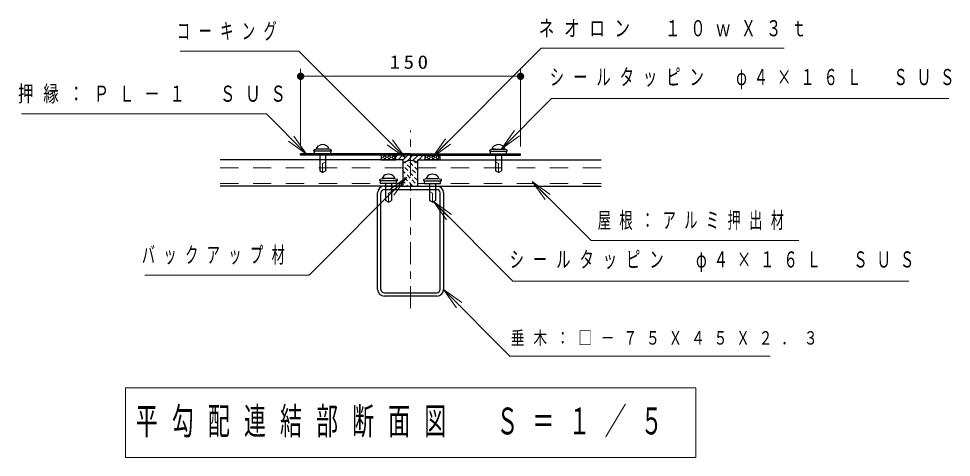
# Model space of a CAD drawing. Units: millimetres on the paper. Extents: x -385 to 224, y -9 to 267.
# Drawn here: x 96.4 to 223.7, y -9 to 50.8 of the extents above; entities that cross this region are included whole.
import ezdxf

# ---------------------------------------------------------------- set-up
doc = ezdxf.new("R2010")
doc.units = ezdxf.units.MM
doc.linetypes.add('USER1', pattern=[4.5, 2.5, -2])
doc.linetypes.add('USER2', pattern=[6, 3, -1, 1, -1])
doc.layers.add('LY_1', color=190, linetype='Continuous', lineweight=25)
doc.styles.add('ＭＳ ゴシック', font='')
doc.styles.get('ＭＳ ゴシック').set_extended_font_data('MS Gothic')

# ---------------------------------------------------------------- blocks, each defined once
blk = doc.blocks.new('filled_dot')
at = {"color": 0, "linetype": 'Continuous', "lineweight": -2, "const_width": 1.25}
blk.add_lwpolyline([(-0.625, 0, 1), (0.625, 0, 1)], format="xyb", close=True, dxfattribs=at)

msp = doc.modelspace()

# ---------------------------------------------------------------- linework, layer by layer
at = {"layer": 'LY_1', "color": 7, "lineweight": 13}
for p, q in [((134.918, 33.342), (134.918, 43.915)), ((164.918, 33.342), (164.918, 43.915)), ((134.918, 42.915), (164.918, 42.915)), ((135.736, 32.29), (133.615, 34.411)), ((133.968, 34.765), (135.736, 32.29)), ((152.904, 31.892), (154.667, 34.37)), ((162.322, 33.035), (164.09, 35.51)), ((162.322, 33.035), (164.444, 35.156)), ((164.797, 34.803), (162.322, 33.035)), ((135.736, 32.29), (133.261, 34.058)), ((149.204, 31.795), (146.729, 33.562)), ((149.204, 31.795), (147.083, 33.916)), ((147.436, 34.27), (149.204, 31.795)), ((152.904, 31.892), (155.021, 34.017)), ((155.375, 33.664), (152.904, 31.892)), ((145.918, 32.074), (145.957, 32.142)), ((146, 31.87), (145.918, 32.012)), ((145.918, 31.727), (146, 31.87)), ((146, 31.87), (146.2, 31.87)), ((146.2, 31.87), (146.3, 32.043)), ((146.3, 31.697), (146.2, 31.87)), ((146.3, 32.043), (146.243, 32.142)), ((146.3, 32.043), (146.5, 32.043)), ((146.5, 32.043), (146.557, 32.142)), ((146.6, 31.87), (146.5, 32.043)), ((146.5, 31.697), (146.6, 31.87)), ((146.6, 31.87), (146.8, 31.87)), ((146.8, 31.87), (146.9, 32.043)), ((146.9, 31.697), (146.8, 31.87)), ((146.9, 32.043), (146.843, 32.142)), ((146.9, 32.043), (147.1, 32.043)), ((147.1, 32.043), (147.157, 32.142)), ((147.2, 31.87), (147.1, 32.043)), ((147.1, 31.697), (147.2, 31.87)), ((147.2, 31.87), (147.4, 31.87)), ((147.4, 31.87), (147.5, 32.043)), ((147.5, 31.697), (147.4, 31.87)), ((147.5, 32.043), (147.443, 32.142)), ((147.5, 32.043), (147.7, 32.043)), ((147.7, 32.043), (147.757, 32.142)), ((147.8, 31.87), (147.7, 32.043)), ((147.7, 31.697), (147.8, 31.87)), ((147.8, 31.87), (147.918, 31.87)), ((147.918, 31.952), (148.107, 32.142)), ((148.214, 31.542), (148.814, 32.142)), ((148.918, 31.538), (149.522, 32.142)), ((149.442, 31.355), (150.229, 32.142)), ((150.2, 31.406), (150.936, 32.142)), ((151.043, 31.542), (151.643, 32.142)), ((151.918, 32.074), (151.957, 32.142)), ((152, 31.87), (151.918, 32.012)), ((151.918, 31.727), (152, 31.87)), ((152, 31.87), (152.2, 31.87)), ((152.2, 31.87), (152.3, 32.043)), ((152.3, 31.697), (152.2, 31.87)), ((152.3, 32.043), (152.243, 32.142)), ((152.3, 32.043), (152.5, 32.043)), ((152.5, 32.043), (152.557, 32.142)), ((152.6, 31.87), (152.5, 32.043)), ((152.5, 31.697), (152.6, 31.87)), ((152.6, 31.87), (152.8, 31.87)), ((152.8, 31.87), (152.9, 32.043)), ((152.9, 31.697), (152.8, 31.87)), ((152.9, 32.043), (152.843, 32.142)), ((152.9, 32.043), (153.1, 32.043)), ((153.1, 32.043), (153.157, 32.142)), ((153.2, 31.87), (153.1, 32.043)), ((153.1, 31.697), (153.2, 31.87)), ((153.2, 31.87), (153.4, 31.87)), ((153.4, 31.87), (153.5, 32.043)), ((153.5, 31.697), (153.4, 31.87)), ((153.5, 32.043), (153.443, 32.142)), ((153.5, 32.043), (153.7, 32.043)), ((153.7, 32.043), (153.757, 32.142)), ((153.8, 31.87), (153.7, 32.043)), ((153.7, 31.697), (153.8, 31.87)), ((153.8, 31.87), (153.918, 31.87)), ((137.919, 31.002), (138.319, 31.233)), ((137.919, 31.002), (137.919, 29.802)), ((145.989, 31.542), (145.918, 31.666)), ((146.211, 31.542), (146.3, 31.697)), ((146.3, 31.697), (146.5, 31.697)), ((146.589, 31.542), (146.5, 31.697)), ((146.811, 31.542), (146.9, 31.697)), ((146.9, 31.697), (147.1, 31.697)), ((147.189, 31.542), (147.1, 31.697)), ((147.411, 31.542), (147.5, 31.697)), ((147.5, 31.697), (147.7, 31.697)), ((147.789, 31.542), (147.7, 31.697)), ((149.214, 31.099), (149.114, 31.199)), ((149.892, 30.42), (149.468, 30.844)), ((150.246, 30.773), (149.822, 31.198)), ((150.6, 31.127), (150.361, 31.366)), ((150.708, 31.207), (150.918, 31.417)), ((150.918, 30.809), (150.854, 30.872)), ((151.75, 31.542), (151.918, 31.71)), ((151.989, 31.542), (151.918, 31.666)), ((152.211, 31.542), (152.3, 31.697)), ((152.3, 31.697), (152.5, 31.697)), ((152.589, 31.542), (152.5, 31.697)), ((152.811, 31.542), (152.9, 31.697)), ((152.9, 31.697), (153.1, 31.697)), ((153.189, 31.542), (153.1, 31.697)), ((153.411, 31.542), (153.5, 31.697)), ((153.5, 31.697), (153.7, 31.697)), ((153.789, 31.542), (153.7, 31.697)), ((161.916, 31.002), (161.516, 31.233)), ((161.916, 31.002), (161.916, 29.802)), ((149.185, 29.713), (148.918, 29.98)), ((149.539, 30.066), (149.115, 30.49)), ((149.864, 29.034), (149.44, 29.458)), ((150.218, 29.387), (149.794, 29.812)), ((150.571, 29.741), (150.147, 30.165)), ((150.918, 30.102), (150.501, 30.519)), ((150.918, 29.395), (150.826, 29.486)), ((146.944, 27.394), (149.419, 29.162)), ((149.419, 29.162), (147.297, 27.04)), ((149.419, 29.162), (147.651, 26.687)), ((149.157, 28.327), (148.918, 28.566)), ((149.511, 28.68), (149.086, 29.105)), ((149.542, 27.942), (149.412, 28.072)), ((150.189, 28.001), (149.765, 28.426)), ((150.543, 28.355), (150.119, 28.779)), ((150.897, 28.709), (150.472, 29.133)), ((150.918, 27.98), (150.798, 28.1)), ((166.491, 28.57), (168.612, 26.449)), ((166.491, 28.57), (168.965, 26.802)), ((168.258, 26.095), (166.491, 28.57)), ((146.918, 26.962), (147.318, 27.193)), ((146.918, 26.962), (146.918, 25.762)), ((152.918, 26.962), (152.518, 27.193)), ((152.918, 26.962), (152.918, 25.762)), ((153.032, 25.822), (155.153, 23.701)), ((153.032, 25.822), (155.507, 24.055)), ((154.8, 23.347), (153.032, 25.822)), ((154.418, 13.825), (156.539, 11.704)), ((154.418, 13.825), (156.893, 12.057)), ((156.185, 11.35), (154.418, 13.825)), ((111.018, 0.419), (111.018, -9.048)), ((188.818, 0.419), (111.018, 0.419)), ((188.818, -9.048), (188.818, 0.419)), ((111.018, -9.048), (188.818, -9.048))]:
    msp.add_line(p, q, dxfattribs=at)
at = {"layer": 'LY_1', "color": 7, "linetype": 'USER2', "lineweight": 13}
msp.add_line((149.918, 11.312), (149.918, 35.537), dxfattribs=at)
at = {"layer": 'LY_1', "color": 7}
for p, q in [((137.119, 33.002), (137.119, 33.202)), ((138.719, 33.002), (138.719, 33.202)), ((161.116, 33.002), (161.116, 33.202)), ((162.716, 33.002), (162.716, 33.202)), ((134.918, 32.142), (134.918, 32.342)), ((149.918, 32.142), (134.918, 32.142)), ((149.918, 32.342), (134.919, 32.342)), ((136.719, 32.702), (136.719, 32.862)), ((139.119, 32.702), (136.719, 32.702)), ((136.819, 32.342), (136.819, 32.702)), ((139.019, 32.342), (136.819, 32.342)), ((138.719, 33.002), (137.119, 33.002)), ((137.519, 32.342), (137.519, 30.033)), ((138.319, 32.342), (138.319, 30.033)), ((139.019, 32.342), (139.019, 32.702)), ((139.119, 32.702), (139.119, 32.862)), ((139.119, 32.702), (139.119, 32.802)), ((149.918, 32.342), (164.916, 32.342)), ((149.918, 32.142), (164.918, 32.142)), ((160.716, 32.702), (160.716, 32.862)), ((160.716, 32.702), (160.716, 32.802)), ((160.716, 32.702), (163.116, 32.702)), ((160.816, 32.342), (160.816, 32.702)), ((160.816, 32.342), (163.016, 32.342)), ((161.116, 33.002), (162.716, 33.002)), ((161.516, 32.342), (161.516, 30.033)), ((162.316, 32.342), (162.316, 30.033)), ((163.016, 32.342), (163.016, 32.702)), ((163.116, 32.702), (163.116, 32.862)), ((164.918, 32.142), (164.918, 32.342)), ((148.918, 31.542), (123.927, 31.542)), ((148.918, 27.942), (148.918, 31.542)), ((150.918, 31.542), (175.909, 31.542)), ((150.918, 27.942), (150.918, 31.542)), ((137.919, 29.802), (137.519, 30.033)), ((137.919, 29.802), (138.319, 30.033)), ((161.916, 29.802), (161.516, 30.033)), ((161.916, 29.802), (162.316, 30.033)), ((145.718, 28.662), (145.718, 28.822)), ((148.118, 28.662), (145.718, 28.662)), ((145.818, 28.302), (145.818, 28.662)), ((148.018, 28.302), (145.818, 28.302)), ((146.118, 28.962), (146.118, 29.162)), ((147.718, 28.962), (146.118, 28.962)), ((146.518, 28.302), (146.518, 25.993)), ((147.318, 28.302), (147.318, 25.993)), ((147.718, 28.962), (147.718, 29.162)), ((148.018, 28.302), (148.018, 28.662)), ((148.118, 28.662), (148.118, 28.822)), ((148.118, 28.662), (148.118, 28.762)), ((151.718, 28.662), (151.718, 28.822)), ((151.718, 28.662), (151.718, 28.762)), ((151.718, 28.662), (154.118, 28.662)), ((151.818, 28.302), (151.818, 28.662)), ((151.818, 28.302), (154.018, 28.302)), ((152.118, 28.962), (152.118, 29.162)), ((152.118, 28.962), (153.718, 28.962)), ((152.518, 28.302), (152.518, 25.993)), ((153.318, 28.302), (153.318, 25.993)), ((153.718, 28.962), (153.718, 29.162)), ((154.018, 28.302), (154.018, 28.662)), ((154.118, 28.662), (154.118, 28.822)), ((148.918, 27.942), (123.927, 27.942)), ((150.918, 27.942), (175.909, 27.942)), ((146.918, 25.762), (146.518, 25.993)), ((146.918, 25.762), (147.318, 25.993)), ((152.918, 25.762), (152.518, 25.993)), ((152.918, 25.762), (153.318, 25.993))]:
    msp.add_line(p, q, dxfattribs=at)
at = {"layer": 'LY_1', "color": 7, "linetype": 'USER1', "lineweight": 13}
for p, q in [((148.918, 30.442), (123.927, 30.442)), ((150.918, 30.442), (175.909, 30.442)), ((148.918, 28.302), (123.927, 28.302)), ((150.918, 28.302), (175.909, 28.302))]:
    msp.add_line(p, q, dxfattribs=at)
at = {"layer": 'LY_1', "color": 3}
for p, q in [((145.418, 13.862), (145.418, 27.022)), ((145.878, 13.862), (145.878, 27.022)), ((146.338, 27.942), (153.498, 27.942)), ((146.338, 27.482), (153.498, 27.482)), ((153.958, 13.862), (153.958, 27.022)), ((154.418, 27.022), (154.418, 13.862)), ((146.338, 13.402), (153.498, 13.402)), ((153.498, 12.942), (146.338, 12.942))]:
    msp.add_line(p, q, dxfattribs=at)
at = {"layer": 'LY_1', "color": 7, "lineweight": 13}
for points in [[(149.204, 31.795), (134.666, 46.332), (118.463, 46.332)], [(152.904, 31.892), (167.715, 46.761), (200.879, 46.761)], [(162.322, 33.035), (169.156, 39.869), (223.366, 39.869)], [(135.736, 32.29), (130.25, 37.776), (96.842, 37.776)], [(149.419, 29.162), (136.06, 15.803), (113.669, 15.803)], [(166.491, 28.57), (174.536, 20.525), (202.873, 20.525)], [(153.032, 25.822), (163.861, 14.993), (217.887, 14.993)], [(154.418, 13.825), (163.478, 4.765), (199.002, 4.765)]]:
    msp.add_lwpolyline(points, dxfattribs=at)
at = {"layer": 'LY_1', "color": 7}
for points in [[(147.918, 32.142), (145.918, 32.142), (145.918, 31.542), (147.918, 31.542)], [(151.918, 32.142), (153.918, 32.142), (153.918, 31.542), (151.918, 31.542)]]:
    msp.add_lwpolyline(points, close=True, dxfattribs=at)
for centre, radius, start, end in [((137.919, 32.602), 1, 36.86993, 143.13014), ((161.916, 32.602), 1, 36.86986, 143.13007), ((137.519, 30.646), 2.356, 90.00004, 109.85253), ((138.319, 30.646), 2.356, 70.14754, 90.00004), ((161.516, 30.646), 2.356, 89.99996, 109.85246), ((162.316, 30.646), 2.356, 70.14747, 89.99996), ((149.918, 29.935), 1.498, 48.12664, 131.87336), ((146.918, 28.562), 1, 36.86993, 143.13014), ((152.918, 28.562), 1, 36.86986, 143.13007), ((146.518, 26.606), 2.356, 90.00004, 109.85253), ((147.318, 26.606), 2.356, 70.14754, 90.00004), ((152.518, 26.606), 2.356, 89.99996, 109.85246), ((153.318, 26.606), 2.356, 70.14747, 89.99996)]:
    msp.add_arc(centre, radius, start, end, dxfattribs=at)
at = {"layer": 'LY_1', "color": 3}
for centre, radius, start, end in [((146.338, 27.022), 0.92, 90, 180), ((146.338, 27.022), 0.46, 90, 180), ((153.498, 27.022), 0.92, 0, 90), ((153.498, 27.022), 0.46, 0, 90), ((146.338, 13.862), 0.92, 180, 270), ((146.338, 13.862), 0.46, 180, 270), ((153.498, 13.862), 0.92, 270, 0), ((153.498, 13.862), 0.46, 270, 0)]:
    msp.add_arc(centre, radius, start, end, dxfattribs=at)

# ---------------------------------------------------------------- block references
at = {"layer": 'LY_1', "color": 7, "lineweight": 13, "xscale": 0.4, "yscale": 0.4}
msp.add_blockref('filled_dot', (134.918, 42.915), dxfattribs=at)
at = {"layer": 'LY_1', "color": 7, "lineweight": 13, "xscale": 0.4, "yscale": 0.4, "rotation": 180}
msp.add_blockref('filled_dot', (164.918, 42.915), dxfattribs=at)

# ---------------------------------------------------------------- texts
at = {"layer": 'LY_1', "color": 7, "style": 'ＭＳ ゴシック'}
for s, insert, char_height, attachment_point in [('\\T1.64;\\W0.6;コーキング', (118.047, 48.982), 2.199, 4), ('\\T1.64;\\W0.7;ネオロン\u3000１０ｗＸ３ｔ', (167.417, 49.411), 2.199, 4), ('\\T1.33;\\W1.15;150', (149.918, 43.915), 1.833, 8), ('\\T1.63;\\W0.65;シールタッピン\u3000φ４×１６Ｌ\u3000ＳＵＳ', (168.912, 42.519), 2.199, 4), ('\\T1.64;\\W0.7;押縁：ＰＬ－１\u3000ＳＵＳ', (96.363, 40.426), 2.199, 4), ('\\T1.64;\\W0.6;屋根：アルミ押出材', (175.456, 23.175), 2.199, 4), ('\\T1.64;\\W0.6;バックアップ材', (113.252, 18.453), 2.199, 4), ('\\T1.63;\\W0.65;シールタッピン\u3000φ４×１６Ｌ\u3000ＳＵＳ', (163.433, 17.643), 2.199, 4), ('\\T1.64;\\W0.75;垂木：□－７５Ｘ４５Ｘ２．３', (163.59, 7.14), 1.833, 4), ('\\T1.64;\\W0.6;平勾配連結部断面図\u3000Ｓ＝１／５', (112.418, -4.314), 3.666, 4)]:
    msp.add_mtext(s, dxfattribs=dict(at, insert=insert, char_height=char_height, attachment_point=attachment_point))

doc.saveas('drawing.dxf')
